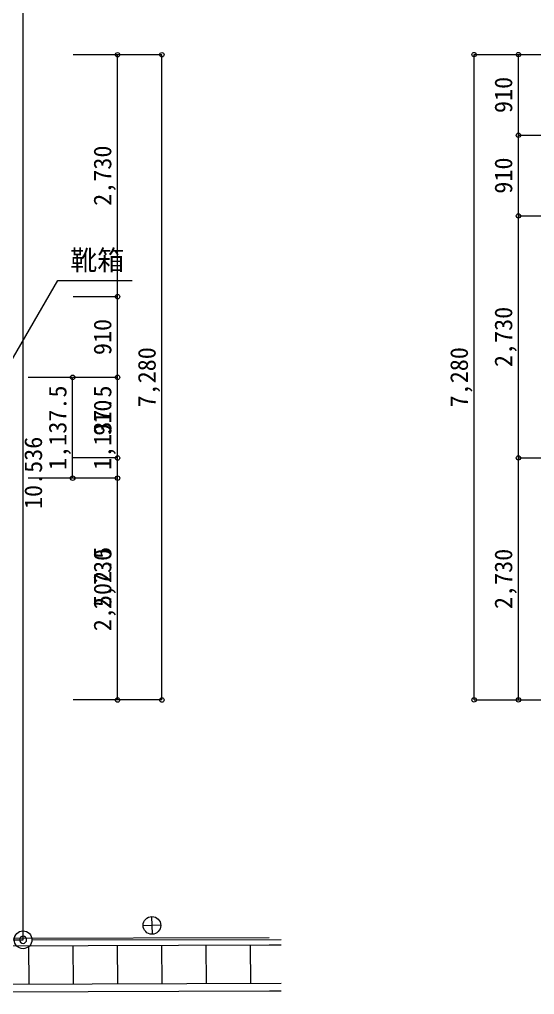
# Model space of a CAD drawing. Header units: millimetres. Extents: x 10 to 413, y 10 to 287.
# Drawn here: x 218.6 to 276.7, y 113.6 to 223.6 of the extents above; entities that cross this region are included whole.
import ezdxf
from ezdxf.enums import TextEntityAlignment as Align

# ---------------------------------------------------------------- set-up
doc = ezdxf.new("R2010")
doc.units = ezdxf.units.MM
doc.layers.add('LAYER6', color=252, linetype='Continuous')
doc.styles.add('ＭＳ ゴシック', font='msgothic.ttc')

# ---------------------------------------------------------------- blocks, each defined once
blk = doc.blocks.new('FcPack%d0')
at = {"layer": 'LAYER6', "color": 1, "linetype": 'Continuous', "lineweight": 13}
for p, q in [((70.98, -36.25), (70.98, 69.12)), ((70.98, -35.25), (70.98, 68.12)), ((81.63, 63.61), (76.63, 63.61)), ((81.63, 63.61), (76.63, 63.61)), ((81.63, 36.31), (81.63, 63.61)), ((86.63, 63.61), (81.63, 63.61)), ((81.63, 36.31), (81.63, 63.61)), ((86.63, 63.61), (81.63, 63.61)), ((86.63, -9.19), (86.63, 63.61)), ((86.63, -9.19), (86.63, 63.61)), ((65.35, 21.63), (74.88, 38.14)), ((74.88, 38.14), (83.28, 38.14)), ((81.63, 36.31), (76.63, 36.31)), ((81.63, 36.31), (76.63, 36.31)), ((81.63, 27.21), (81.63, 36.31)), ((81.63, 27.21), (81.63, 36.31)), ((76.57, 27.21), (71.57, 27.21)), ((76.57, 15.84), (76.57, 27.21)), ((81.63, 27.21), (76.63, 27.21)), ((81.63, 27.21), (76.63, 27.21)), ((81.63, 18.11), (81.63, 27.21)), ((81.63, 15.84), (81.63, 27.21)), ((81.63, 18.11), (76.63, 18.11)), ((81.63, -9.19), (81.63, 18.11)), ((76.57, 15.84), (71.57, 15.84)), ((81.63, 15.84), (76.63, 15.84)), ((81.63, -9.19), (81.63, 15.84)), ((81.63, -9.19), (76.63, -9.19)), ((81.63, -9.19), (76.63, -9.19)), ((86.63, -9.19), (81.63, -9.19)), ((86.63, -9.19), (81.63, -9.19)), ((85.47, -33.62), (85.55, -35.62)), ((86.51, -34.58), (84.51, -34.66)), ((-20.05, -36.41), (70.98, -36.25)), ((71.98, -36.25), (100.09, -36.2))]:
    blk.add_line(p, q, dxfattribs=at)
at = {"layer": 'LAYER6', "color": 8, "linetype": 'Continuous', "lineweight": 13}
for p, q in [((98.73, -36.01), (-19.07, -36.41)), ((-20.46, -37.22), (98.73, -36.81)), ((71.59, -36.91), (71.61, -41.29)), ((76.59, -36.89), (76.61, -41.27)), ((81.59, -36.87), (81.61, -41.25)), ((86.59, -36.85), (86.61, -41.23)), ((91.59, -36.84), (91.61, -41.21)), ((96.59, -36.82), (96.61, -41.2)), ((98.73, -36.81), (100.09, -36.81)), ((100.09, -41.18), (-22.59, -41.62)), ((-22.98, -42.42), (98.75, -42.01)), ((98.75, -42.01), (100.09, -42.01))]:
    blk.add_line(p, q, dxfattribs=at)
at = {"layer": 'LAYER6', "color": 1, "linetype": 'Continuous', "lineweight": 13}
for centre, radius in [((81.63, 63.61), 0.25), ((81.63, 63.61), 0.25), ((86.63, 63.61), 0.25), ((86.63, 63.61), 0.25), ((81.63, 36.31), 0.25), ((81.63, 36.31), 0.25), ((81.63, 36.31), 0.25), ((81.63, 36.31), 0.25), ((76.57, 27.21), 0.25), ((81.63, 27.21), 0.25), ((81.63, 27.21), 0.25), ((81.63, 27.21), 0.25), ((81.63, 27.21), 0.25), ((81.63, 18.11), 0.25), ((81.63, 18.11), 0.25), ((76.57, 15.84), 0.25), ((81.63, 15.84), 0.25), ((81.63, 15.84), 0.25), ((81.63, -9.19), 0.25), ((81.63, -9.19), 0.25), ((86.63, -9.19), 0.25), ((86.63, -9.19), 0.25), ((85.51, -34.62), 1), ((70.98, -36.25), 1)]:
    blk.add_circle(centre, radius, dxfattribs=at)
for start, end in [(0, 180), (180, 0)]:
    blk.add_arc((70.98, -36.25), 0.4, start, end, dxfattribs=at)
at = {"layer": 'LAYER6', "color": 2, "linetype": 'Continuous', "lineweight": 13, "style": 'ＭＳ ゴシック'}
for s, p in [('2,730', (81.53, 49.96)), ('2,730', (81.53, 49.96)), ('910', (81.53, 31.76)), ('910', (81.53, 31.76)), ('7,280', (86.53, 27.21)), ('7,280', (86.53, 27.21)), ('1,137.5', (76.47, 21.53)), ('1,137.5', (81.53, 21.53)), ('910', (81.53, 22.66)), ('2,502.5', (81.53, 3.33)), ('2,730', (81.53, 4.46))]:
    blk.add_text(s, height=2, rotation=90, dxfattribs=at).set_placement(p, align=Align.BOTTOM_CENTER)
blk.add_text('靴箱', height=2.24, dxfattribs=at).set_placement((76.28, 38.64), align=Align.BOTTOM_LEFT)
blk.add_text('10.536', height=2, rotation=90, dxfattribs=at).set_placement((71.12, 16.43), align=Align.TOP_CENTER)
blk = doc.blocks.new('FcPack%d1')
at = {"layer": 'LAYER6', "color": 1, "linetype": 'Continuous', "lineweight": 13}
for p, q in [((-58.3, 50.74), (-53.3, 50.74)), ((-58.3, -22.06), (-58.3, 50.74)), ((-53.3, 50.74), (-48.3, 50.74)), ((-53.3, 41.64), (-53.3, 50.74)), ((-53.3, 32.54), (-53.3, 41.64)), ((-53.3, 41.64), (-48.3, 41.64)), ((-53.3, 5.24), (-53.3, 32.54)), ((-53.3, 32.54), (-48.3, 32.54)), ((-53.3, -22.06), (-53.3, 5.24)), ((-53.3, 5.24), (-48.3, 5.24)), ((-58.3, -22.06), (-53.3, -22.06)), ((-53.3, -22.06), (-48.3, -22.06))]:
    blk.add_line(p, q, dxfattribs=at)
for centre in [(-58.3, 50.74), (-53.3, 50.74), (-53.3, 41.64), (-53.3, 41.64), (-53.3, 32.54), (-53.3, 32.54), (-53.3, 5.24), (-53.3, 5.24), (-58.3, -22.06), (-53.3, -22.06)]:
    blk.add_circle(centre, 0.25, dxfattribs=at)
at = {"layer": 'LAYER6', "color": 2, "linetype": 'Continuous', "lineweight": 13, "style": 'ＭＳ ゴシック'}
for s, p in [('910', (-53.4, 46.19)), ('910', (-53.4, 37.09)), ('2,730', (-53.4, 18.89)), ('7,280', (-58.4, 14.34)), ('2,730', (-53.4, -8.41))]:
    blk.add_text(s, height=2, rotation=90, dxfattribs=at).set_placement(p, align=Align.BOTTOM_CENTER)

msp = doc.modelspace()

# ---------------------------------------------------------------- block references
at = {"layer": 'LAYER6', "color": 1, "linetype": 'Continuous', "lineweight": 13}
msp.add_blockref('FcPack%d0', (148.03, 156.01), dxfattribs=at)
at = {"layer": 'LAYER6', "color": 2, "linetype": 'Continuous', "lineweight": 13}
msp.add_blockref('FcPack%d1', (328.17, 168.89), dxfattribs=at)

doc.saveas('drawing.dxf')
